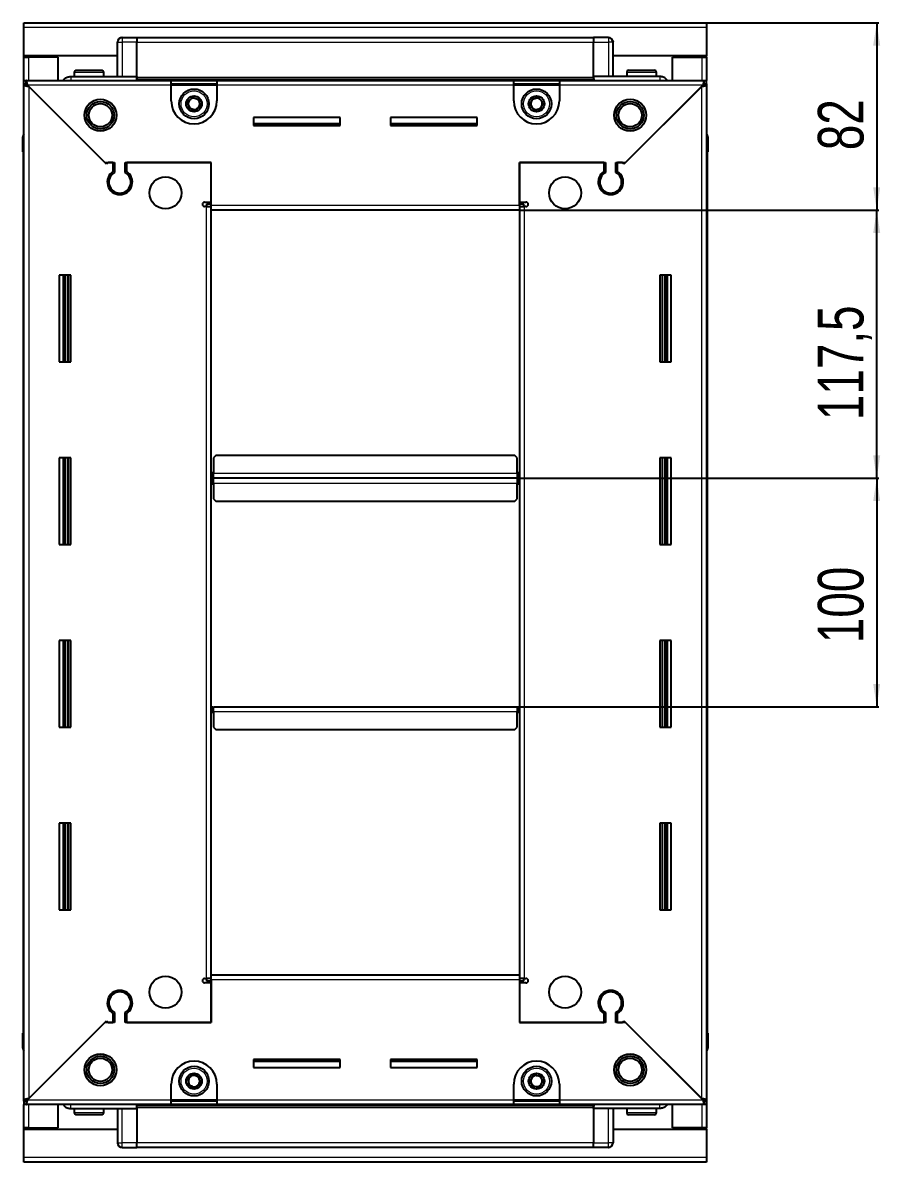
# Model space of a CAD drawing. Header units: millimetres. Extents: x 1014 to 4233, y -1921 to 1072.
# Drawn here: x 3857.9 to 4233.5, y 444.1 to 943.1 of the extents above; entities that cross this region are included whole.
import ezdxf

# ---------------------------------------------------------------- set-up
doc = ezdxf.new("R2010")
doc.units = ezdxf.units.MM
doc.layers.add('FORMAT', color=7, linetype='Continuous')
doc.styles.add('SLDTEXTSTYLE0', font='TXT', dxfattribs={"width": 0.75})
doc.dimstyles.new('SLDDIMSTYLE0', dxfattribs={"dimtxt": 20, "dimasz": 10, "dimexe": 0, "dimexo": 0.0625, "dimgap": 5, "dimtad": 2, "dimdec": 1, "dimrnd": 1e-09, "dimzin": 12, "dimdsep": 46, "dimtxsty": 'SLDTEXTSTYLE0', "dimsah": 1, "dimcen": 0.09, "dimadec": 0, "dimazin": 3, "dimtfac": 1, "dimtofl": 0, "dimtmove": 0, "dimatfit": 3, "dimfxl": 0, "dimfrac": 2, "dimtolj": 1, "dimtzin": 12, "dimarcsym": 0})

# ---------------------------------------------------------------- blocks, each defined once
blk = doc.blocks.new('_D_5')
at = {"layer": 'FORMAT'}
for p, q in [((4157.46, 943.07), (4232.95, 943.07)), ((4231.95, 943.07), (4231.95, 861.07)), ((4075.46, 861.07), (4232.95, 861.07))]:
    blk.add_line(p, q, dxfattribs=at)
for points in [[(4231.95, 943.07), (4230.41, 933.07), (4233.48, 933.07)], [(4231.95, 861.07), (4233.48, 871.07), (4230.41, 871.07)]]:
    blk.add_solid(points, dxfattribs=at)
at = {"layer": 'FORMAT', "insert": (4206.16, 887.29), "char_height": 20, "attachment_point": 1, "rotation": 90, "style": 'SLDTEXTSTYLE0'}
blk.add_mtext('82', dxfattribs=at)
blk = doc.blocks.new('_D_6')
at = {"layer": 'FORMAT'}
for p, q in [((4075.46, 861.07), (4232.95, 861.07)), ((4231.95, 743.57), (4231.95, 861.07)), ((4074.46, 743.57), (4232.95, 743.57))]:
    blk.add_line(p, q, dxfattribs=at)
for points in [[(4231.95, 861.07), (4230.41, 851.07), (4233.48, 851.07)], [(4231.95, 743.57), (4233.48, 753.57), (4230.41, 753.57)]]:
    blk.add_solid(points, dxfattribs=at)
at = {"layer": 'FORMAT', "insert": (4206.16, 769.07), "char_height": 20, "attachment_point": 1, "rotation": 90, "style": 'SLDTEXTSTYLE0'}
blk.add_mtext('117,5', dxfattribs=at)
blk = doc.blocks.new('_D_7')
at = {"layer": 'FORMAT'}
for p, q in [((4074.46, 743.57), (4232.95, 743.57)), ((4231.95, 743.57), (4231.95, 643.57)), ((4074.46, 643.57), (4232.95, 643.57))]:
    blk.add_line(p, q, dxfattribs=at)
for points in [[(4231.95, 743.57), (4230.41, 733.57), (4233.48, 733.57)], [(4231.95, 643.57), (4233.48, 653.57), (4230.41, 653.57)]]:
    blk.add_solid(points, dxfattribs=at)
at = {"layer": 'FORMAT', "insert": (4206.16, 671.4), "char_height": 20, "attachment_point": 1, "rotation": 90, "style": 'SLDTEXTSTYLE0'}
blk.add_mtext('100', dxfattribs=at)

msp = doc.modelspace()

# ---------------------------------------------------------------- linework, layer by layer
at = {"color": 7, "linetype": 'Continuous', "lineweight": 25}
for p, q in [((3858.45, 940.97), (3858.45, 943.07)), ((3858.45, 943.07), (4157.45, 943.07)), ((3858.45, 928.57), (3858.45, 940.97)), ((4157.45, 943.07), (4157.45, 940.97)), ((4157.45, 940.97), (4157.45, 928.57)), ((3899.45, 919.57), (3899.45, 934.57)), ((3900.12, 936.07), (3900.12, 936.07)), ((3901.45, 936.57), (3907.95, 936.57)), ((3901.45, 936.57), (3907.95, 936.57)), ((3907.95, 936.57), (3907.95, 936.57)), ((3907.95, 936.57), (3907.95, 936.57)), ((3907.95, 936.57), (3907.95, 934.57)), ((4107.95, 936.42), (3907.95, 936.42)), ((3907.95, 919.57), (3907.95, 934.57)), ((4107.95, 936.57), (4107.95, 936.57)), ((4114.45, 936.57), (4107.95, 936.57)), ((4114.45, 936.57), (4107.95, 936.57)), ((4107.95, 936.57), (4107.95, 934.57)), ((4107.95, 919.57), (4107.95, 934.57)), ((4116.45, 934.57), (4116.45, 934.57)), ((4116.45, 919.57), (4116.45, 934.57)), ((3899.45, 928.57), (3858.45, 928.57)), ((3858.45, 928.07), (3858.45, 928.57)), ((3859.95, 928.07), (3859.95, 928.57)), ((4157.45, 928.57), (4116.45, 928.57)), ((4155.95, 928.07), (4155.95, 928.57)), ((4157.45, 928.07), (4157.45, 928.57)), ((3858.45, 928.07), (3860.55, 928.07)), ((3858.45, 917.82), (3858.45, 928.07)), ((3873.45, 928.07), (3860.55, 928.07)), ((3873.45, 917.82), (3873.45, 928.07)), ((4142.45, 917.82), (4142.45, 928.07)), ((4142.45, 928.07), (4155.35, 928.07)), ((4155.35, 928.07), (4157.45, 928.07)), ((4157.45, 928.07), (4157.45, 917.82)), ((3878.95, 919.57), (3907.95, 919.57)), ((3880.45, 921.47), (3880.45, 919.57)), ((3881.25, 922.27), (3892.65, 922.27)), ((3893.45, 919.57), (3893.45, 921.47)), ((3907.87, 917.82), (3907.95, 919.54)), ((3907.95, 919.57), (3907.95, 919.07)), ((3907.95, 918.42), (4107.95, 918.42)), ((4107.95, 919.57), (4107.95, 919.07)), ((4136.95, 919.57), (4107.95, 919.57)), ((4107.95, 919.54), (4108.02, 917.82)), ((4122.45, 921.47), (4122.45, 919.57)), ((4123.25, 922.27), (4134.65, 922.27)), ((4135.45, 919.57), (4135.45, 921.47)), ((3858.45, 916.32), (3858.45, 917.82)), ((3858.45, 917.82), (3859.45, 917.82)), ((3858.45, 915.82), (3858.45, 916.32)), ((3858.45, 916.32), (3859.45, 916.32)), ((3858.45, 471.32), (3858.45, 915.82)), ((3859.95, 915.82), (3858.45, 915.82)), ((3859.45, 916.32), (3859.45, 917.82)), ((3859.45, 917.82), (3922.95, 917.82)), ((3860.05, 915.72), (3893.95, 881.82)), ((3894.65, 881.12), (3860.55, 915.22)), ((3922.95, 915.72), (3922.95, 917.82)), ((3922.95, 917.82), (3942.95, 917.82)), ((3922.95, 916.32), (3942.95, 916.32)), ((3922.95, 908.82), (3922.95, 915.72)), ((3942.95, 917.82), (3942.95, 915.72)), ((3942.95, 917.82), (4072.95, 917.82)), ((3942.95, 915.72), (3942.95, 908.82)), ((4072.95, 915.72), (4072.95, 917.82)), ((4072.95, 917.82), (4092.95, 917.82)), ((4072.95, 916.32), (4092.95, 916.32)), ((4072.95, 908.82), (4072.95, 915.72)), ((4092.95, 917.82), (4156.45, 917.82)), ((4092.95, 917.82), (4092.95, 915.72)), ((4092.95, 915.72), (4092.95, 908.82)), ((4155.35, 915.22), (4121.25, 881.12)), ((4121.95, 881.82), (4155.85, 915.72)), ((4155.95, 915.82), (4157.45, 915.82)), ((4156.45, 916.32), (4156.45, 917.82)), ((4156.45, 917.82), (4157.45, 917.82)), ((4156.45, 916.32), (4157.45, 916.32)), ((4157.45, 916.32), (4157.45, 917.82)), ((4157.45, 916.32), (4157.45, 915.82)), ((4157.45, 915.82), (4157.45, 471.32)), ((3996.95, 901.57), (3958.95, 901.57)), ((3958.95, 901.57), (3958.95, 898.07)), ((3996.95, 898.82), (3958.95, 898.82)), ((3996.95, 898.07), (3996.95, 901.57)), ((4056.95, 901.57), (4018.95, 901.57)), ((4018.95, 901.57), (4018.95, 898.07)), ((4056.95, 898.82), (4018.95, 898.82)), ((4056.95, 898.07), (4056.95, 901.57)), ((3958.95, 898.07), (3996.95, 898.07)), ((4018.95, 898.07), (4056.95, 898.07)), ((4157.45, 894.39), (4157.45, 894.39)), ((3857.95, 893.07), (3857.95, 886.57)), ((3857.95, 886.57), (3857.95, 893.07)), ((4157.95, 893.07), (4157.95, 886.57)), ((4157.95, 886.57), (4157.95, 893.07)), ((3857.95, 886.57), (3857.95, 886.57)), ((3858.45, 886.57), (3857.95, 886.57)), ((3858.1, 886.57), (3858.1, 500.57)), ((4157.45, 886.57), (4157.95, 886.57)), ((4157.8, 500.57), (4157.8, 886.57)), ((4157.95, 886.57), (4157.95, 886.57)), ((4157.95, 886.57), (4157.95, 886.57)), ((3893.95, 881.82), (3898.15, 881.82)), ((3895.35, 881.82), (3894.65, 881.12)), ((3897.45, 881.82), (3895.35, 881.82)), ((3897.45, 881.82), (3897.45, 877.93)), ((3898.15, 881.82), (3898.15, 877.53)), ((3902.75, 881.82), (3940.45, 881.82)), ((3902.75, 877.53), (3902.75, 881.82)), ((3903.45, 877.93), (3903.45, 881.82)), ((3940.45, 881.82), (3903.45, 881.82)), ((3940.45, 864.57), (3940.45, 881.82)), ((3940.45, 863.17), (3940.45, 881.82)), ((4075.45, 881.82), (4075.45, 864.57)), ((4112.45, 881.82), (4075.45, 881.82)), ((4075.45, 881.82), (4113.15, 881.82)), ((4075.45, 863.17), (4075.45, 881.82)), ((4112.45, 881.82), (4112.45, 877.93)), ((4113.15, 881.82), (4113.15, 877.53)), ((4117.75, 881.82), (4121.95, 881.82)), ((4117.75, 877.53), (4117.75, 881.82)), ((4120.55, 881.82), (4118.45, 881.82)), ((4118.45, 877.93), (4118.45, 881.82)), ((4121.25, 881.12), (4120.55, 881.82)), ((3898.45, 868.96), (3898.45, 868.2)), ((4117.45, 868.96), (4117.45, 868.2)), ((3937.6, 864.57), (3940.45, 864.57)), ((3940.45, 863.57), (3938.45, 863.57)), ((3938.45, 863.57), (3938.45, 862.57)), ((4075.45, 864.57), (4078.3, 864.57)), ((4077.45, 863.57), (4075.45, 863.57)), ((4077.45, 862.57), (4077.45, 863.57)), ((3938.35, 862.57), (3937.6, 862.57)), ((3938.35, 862.57), (3940.45, 862.57)), ((3940.45, 861.07), (3940.45, 863.17)), ((3940.45, 526.07), (3940.45, 861.07)), ((4075.45, 861.07), (3940.45, 861.07)), ((4075.45, 863.17), (4075.45, 861.07)), ((4075.45, 862.57), (4077.55, 862.57)), ((4075.45, 861.07), (4075.45, 526.07)), ((4078.3, 862.57), (4077.55, 862.57)), ((3878.95, 832.57), (3873.95, 832.57)), ((3873.95, 832.57), (3873.95, 794.57)), ((3876.1, 794.57), (3876.1, 832.57)), ((3877.89, 794.57), (3877.89, 832.57)), ((3877.92, 794.57), (3877.92, 832.57)), ((3878.95, 794.57), (3878.95, 832.57)), ((4136.95, 832.57), (4136.95, 794.57)), ((4141.95, 832.57), (4136.95, 832.57)), ((4137.97, 832.57), (4137.97, 794.57)), ((4138, 832.57), (4138, 794.57)), ((4139.8, 832.57), (4139.8, 794.57)), ((4141.95, 794.57), (4141.95, 832.57)), ((3873.95, 794.57), (3878.95, 794.57)), ((4136.95, 794.57), (4141.95, 794.57)), ((3942.45, 753.57), (3941.45, 752.57)), ((4073.45, 753.57), (3942.45, 753.57)), ((4074.45, 752.57), (4073.45, 753.57)), ((3878.95, 752.57), (3873.95, 752.57)), ((3873.95, 752.57), (3873.95, 714.57)), ((3876.1, 714.57), (3876.1, 752.57)), ((3877.89, 714.57), (3877.89, 752.57)), ((3877.92, 714.57), (3877.92, 752.57)), ((3878.95, 714.57), (3878.95, 752.57)), ((3941.45, 752.57), (3941.45, 745.67)), ((4074.45, 745.67), (4074.45, 752.57)), ((4136.95, 752.57), (4136.95, 714.57)), ((4141.95, 752.57), (4136.95, 752.57)), ((4137.97, 752.57), (4137.97, 714.57)), ((4138, 752.57), (4138, 714.57)), ((4139.8, 752.57), (4139.8, 714.57)), ((4141.95, 714.57), (4141.95, 752.57)), ((3941.2, 743.57), (3940.45, 743.57)), ((3941.45, 746.42), (3941.2, 746.42)), ((3941.2, 746.42), (3941.2, 743.57)), ((3941.2, 743.57), (3941.2, 740.72)), ((3941.45, 743.57), (3941.45, 745.67)), ((4074.45, 743.57), (3941.45, 743.57)), ((3941.45, 741.47), (3941.45, 743.57)), ((4074.7, 746.42), (4074.45, 746.42)), ((4074.45, 745.67), (4074.45, 743.57)), ((4074.45, 743.57), (4074.45, 741.47)), ((4074.7, 743.57), (4074.7, 746.42)), ((4075.45, 743.57), (4074.7, 743.57)), ((4074.7, 740.72), (4074.7, 743.57)), ((3941.2, 740.72), (3941.45, 740.72)), ((3941.45, 741.47), (3941.45, 734.57)), ((4074.45, 734.57), (4074.45, 741.47)), ((4074.45, 740.72), (4074.7, 740.72)), ((3941.45, 734.57), (3942.45, 733.57)), ((3942.45, 733.57), (4073.45, 733.57)), ((4073.45, 733.57), (4074.45, 734.57)), ((3873.95, 714.57), (3878.95, 714.57)), ((4136.95, 714.57), (4141.95, 714.57)), ((3878.95, 672.57), (3873.95, 672.57)), ((3873.95, 672.57), (3873.95, 634.57)), ((3876.1, 634.57), (3876.1, 672.57)), ((3877.89, 634.57), (3877.89, 672.57)), ((3877.92, 634.57), (3877.92, 672.57)), ((3878.95, 634.57), (3878.95, 672.57)), ((4136.95, 672.57), (4136.95, 634.57)), ((4141.95, 672.57), (4136.95, 672.57)), ((4137.97, 672.57), (4137.97, 634.57)), ((4138, 672.57), (4138, 634.57)), ((4139.8, 672.57), (4139.8, 634.57)), ((4141.95, 634.57), (4141.95, 672.57)), ((3940.45, 643.57), (3941.2, 643.57)), ((3941.2, 643.57), (3941.2, 640.72)), ((3941.2, 640.72), (3941.45, 640.72)), ((3941.45, 643.57), (4074.45, 643.57)), ((3941.45, 641.47), (3941.45, 643.57)), ((3941.45, 641.47), (3941.45, 634.57)), ((4074.45, 643.57), (4074.45, 641.47)), ((4074.45, 634.57), (4074.45, 641.47)), ((4074.45, 640.72), (4074.7, 640.72)), ((4074.7, 640.72), (4074.7, 643.57)), ((4074.7, 643.57), (4075.45, 643.57)), ((3873.95, 634.57), (3878.95, 634.57)), ((3941.45, 634.57), (3942.45, 633.57)), ((4073.45, 633.57), (4074.45, 634.57)), ((4136.95, 634.57), (4141.95, 634.57)), ((3942.45, 633.57), (4073.45, 633.57)), ((3878.95, 592.57), (3873.95, 592.57)), ((3873.95, 592.57), (3873.95, 554.57)), ((3876.1, 554.57), (3876.1, 592.57)), ((3877.89, 554.57), (3877.89, 592.57)), ((3877.92, 554.57), (3877.92, 592.57)), ((3878.95, 554.57), (3878.95, 592.57)), ((4136.95, 592.57), (4136.95, 554.57)), ((4141.95, 592.57), (4136.95, 592.57)), ((4137.97, 592.57), (4137.97, 554.57)), ((4138, 592.57), (4138, 554.57)), ((4139.8, 592.57), (4139.8, 554.57)), ((4141.95, 554.57), (4141.95, 592.57)), ((3873.95, 554.57), (3878.95, 554.57)), ((4136.95, 554.57), (4141.95, 554.57)), ((3937.6, 524.57), (3938.35, 524.57)), ((3940.45, 524.57), (3938.35, 524.57)), ((3938.45, 524.57), (3938.45, 523.57)), ((3940.45, 523.97), (3940.45, 526.07)), ((3940.45, 526.07), (4075.45, 526.07)), ((3940.45, 523.97), (3940.45, 505.32)), ((4075.45, 526.07), (4075.45, 523.97)), ((4077.55, 524.57), (4075.45, 524.57)), ((4075.45, 523.97), (4075.45, 505.32)), ((4077.45, 523.57), (4077.45, 524.57)), ((4077.55, 524.57), (4078.3, 524.57)), ((3940.45, 522.57), (3937.6, 522.57)), ((3938.45, 523.57), (3940.45, 523.57)), ((3940.45, 505.32), (3940.45, 522.57)), ((4075.45, 523.57), (4077.45, 523.57)), ((4075.45, 522.57), (4075.45, 505.32)), ((4078.3, 522.57), (4075.45, 522.57)), ((3898.45, 518.94), (3898.45, 518.18)), ((4117.45, 518.94), (4117.45, 518.18)), ((3897.45, 509.21), (3897.45, 505.32)), ((3898.15, 509.61), (3898.15, 505.32)), ((3902.75, 505.32), (3902.75, 509.61)), ((3903.45, 505.32), (3903.45, 509.21)), ((4112.45, 509.21), (4112.45, 505.32)), ((4113.15, 509.61), (4113.15, 505.32)), ((4117.75, 505.32), (4117.75, 509.61)), ((4118.45, 505.32), (4118.45, 509.21)), ((3893.95, 505.32), (3860.05, 471.42)), ((3860.55, 471.92), (3894.65, 506.02)), ((3898.15, 505.32), (3893.95, 505.32)), ((3894.65, 506.02), (3895.35, 505.32)), ((3895.35, 505.32), (3897.45, 505.32)), ((3940.45, 505.32), (3902.75, 505.32)), ((3903.45, 505.32), (3940.45, 505.32)), ((4075.45, 505.32), (4112.45, 505.32)), ((4113.15, 505.32), (4075.45, 505.32)), ((4121.95, 505.32), (4117.75, 505.32)), ((4118.45, 505.32), (4120.55, 505.32)), ((4120.55, 505.32), (4121.25, 506.02)), ((4121.25, 506.02), (4155.35, 471.92)), ((4155.85, 471.42), (4121.95, 505.32)), ((3857.95, 500.57), (3857.95, 500.57)), ((3857.95, 494.07), (3857.95, 500.57)), ((3857.95, 500.57), (3857.95, 500.57)), ((3857.95, 500.57), (3857.95, 494.07)), ((3858.45, 500.57), (3857.95, 500.57)), ((4157.45, 500.57), (4157.95, 500.57)), ((4157.95, 500.57), (4157.95, 500.57)), ((4157.95, 494.07), (4157.95, 500.57)), ((4157.95, 500.57), (4157.95, 494.07)), ((3858.45, 492.75), (3858.45, 492.75)), ((3996.95, 489.07), (3958.95, 489.07)), ((3958.95, 489.07), (3958.95, 485.57)), ((3996.95, 485.57), (3996.95, 489.07)), ((4056.95, 489.07), (4018.95, 489.07)), ((4018.95, 489.07), (4018.95, 485.57)), ((4056.95, 485.57), (4056.95, 489.07)), ((3958.95, 488.32), (3996.95, 488.32)), ((3958.95, 485.57), (3996.95, 485.57)), ((4018.95, 488.32), (4056.95, 488.32)), ((4018.95, 485.57), (4056.95, 485.57)), ((3922.95, 471.42), (3922.95, 478.32)), ((3942.95, 478.32), (3942.95, 471.42)), ((4072.95, 471.42), (4072.95, 478.32)), ((4092.95, 478.32), (4092.95, 471.42)), ((3858.45, 470.82), (3858.45, 471.32)), ((3859.95, 471.32), (3858.45, 471.32)), ((3858.45, 470.82), (3858.45, 469.32)), ((3859.45, 470.82), (3858.45, 470.82)), ((3858.45, 459.07), (3858.45, 469.32)), ((3859.45, 469.32), (3858.45, 469.32)), ((3859.45, 470.82), (3859.45, 469.32)), ((3922.95, 469.32), (3859.45, 469.32)), ((3873.45, 459.07), (3873.45, 469.32)), ((3907.95, 467.6), (3907.87, 469.32)), ((3922.95, 469.32), (3922.95, 471.42)), ((3942.95, 470.82), (3922.95, 470.82)), ((3942.95, 469.32), (3922.95, 469.32)), ((3942.95, 471.42), (3942.95, 469.32)), ((4072.95, 469.32), (3942.95, 469.32)), ((4072.95, 469.32), (4072.95, 471.42)), ((4092.95, 470.82), (4072.95, 470.82)), ((4092.95, 469.32), (4072.95, 469.32)), ((4092.95, 471.42), (4092.95, 469.32)), ((4156.45, 469.32), (4092.95, 469.32)), ((4108.02, 469.32), (4107.95, 467.6)), ((4142.45, 459.07), (4142.45, 469.32)), ((4155.95, 471.32), (4157.45, 471.32)), ((4156.45, 470.82), (4156.45, 469.32)), ((4157.45, 470.82), (4156.45, 470.82)), ((4157.45, 469.32), (4156.45, 469.32)), ((4157.45, 471.32), (4157.45, 470.82)), ((4157.45, 470.82), (4157.45, 469.32)), ((4157.45, 469.32), (4157.45, 459.07)), ((3878.95, 467.57), (3907.95, 467.57)), ((3880.45, 467.57), (3880.45, 465.67)), ((3885.02, 464.87), (3881.25, 464.87)), ((3892.65, 464.87), (3885.02, 464.87)), ((3893.45, 465.67), (3893.45, 467.57)), ((3899.45, 467.57), (3899.45, 452.57)), ((4107.95, 468.72), (3907.95, 468.72)), ((3907.95, 467.57), (3907.95, 468.07)), ((3907.95, 467.57), (3907.95, 452.57)), ((4107.95, 467.57), (4107.95, 468.07)), ((4136.95, 467.57), (4107.95, 467.57)), ((4107.95, 467.57), (4107.95, 452.57)), ((4116.45, 467.57), (4116.45, 452.57)), ((4122.45, 467.57), (4122.45, 465.67)), ((4130.24, 464.87), (4123.25, 464.87)), ((4134.65, 464.87), (4130.24, 464.87)), ((4135.45, 465.67), (4135.45, 467.57)), ((3860.55, 459.07), (3858.45, 459.07)), ((3858.45, 458.57), (3858.45, 459.07)), ((3858.45, 446.17), (3858.45, 458.57)), ((3858.45, 458.57), (3899.45, 458.57)), ((3859.95, 458.57), (3859.95, 459.07)), ((3860.55, 459.07), (3873.45, 459.07)), ((4116.45, 458.57), (4157.45, 458.57)), ((4155.35, 459.07), (4142.45, 459.07)), ((4157.45, 459.07), (4155.35, 459.07)), ((4155.95, 458.57), (4155.95, 459.07)), ((4157.45, 458.57), (4157.45, 459.07)), ((4157.45, 458.57), (4157.45, 446.17)), ((3899.45, 452.57), (3899.45, 452.57)), ((3901.45, 450.57), (3907.95, 450.57)), ((3901.45, 450.57), (3907.95, 450.57)), ((3907.95, 450.57), (3907.95, 452.57)), ((3907.95, 450.72), (4107.95, 450.72)), ((3907.95, 450.57), (3907.95, 450.57)), ((4107.95, 450.57), (4107.95, 452.57)), ((4114.45, 450.57), (4107.95, 450.57)), ((4107.95, 450.57), (4107.95, 450.57)), ((4107.95, 450.57), (4107.95, 450.57)), ((4114.45, 450.57), (4107.95, 450.57)), ((4115.77, 451.07), (4115.77, 451.07)), ((3858.45, 444.07), (3858.45, 446.17)), ((4157.45, 446.17), (4157.45, 444.07)), ((4157.45, 444.07), (3858.45, 444.07))]:
    msp.add_line(p, q, dxfattribs=at)
at = {"color": 8, "linetype": 'Continuous', "lineweight": 18}
for p, q in [((4157.45, 940.97), (3858.45, 940.97)), ((3899.45, 934.57), (3901.45, 934.57)), ((3901.45, 936.57), (3901.45, 934.57)), ((3901.45, 934.57), (3901.45, 919.57)), ((3907.95, 934.57), (3901.45, 934.57)), ((4107.95, 934.42), (3907.95, 934.42)), ((4107.95, 934.57), (4114.45, 934.57)), ((4114.45, 936.57), (4114.45, 934.57)), ((4116.45, 934.57), (4114.45, 934.57)), ((4114.45, 934.57), (4114.45, 919.57)), ((3860.55, 928.07), (3860.55, 928.57)), ((4155.35, 928.57), (4155.35, 928.07)), ((3860.55, 917.82), (3860.55, 928.07)), ((4155.35, 928.07), (4155.35, 917.82)), ((3880.45, 921.47), (3893.45, 921.47)), ((4107.95, 919.07), (3907.95, 919.07)), ((4122.45, 921.47), (4135.45, 921.47)), ((3922.95, 915.72), (3860.05, 915.72)), ((3860.55, 915.22), (3860.55, 471.92)), ((4107.95, 917.84), (3907.95, 917.84)), ((3922.95, 915.72), (3942.95, 915.72)), ((4072.95, 915.72), (3942.95, 915.72)), ((4072.95, 915.72), (4092.95, 915.72)), ((4155.85, 915.72), (4092.95, 915.72)), ((4155.35, 471.92), (4155.35, 915.22)), ((3858.45, 893.07), (3857.95, 893.07)), ((4157.45, 893.07), (4157.95, 893.07)), ((3938.35, 524.57), (3938.35, 862.57)), ((3940.45, 863.17), (4075.45, 863.17)), ((4077.55, 862.57), (4077.55, 524.57)), ((3875.45, 832.57), (3875.45, 794.57)), ((3876.68, 832.57), (3876.68, 794.57)), ((4139.21, 794.57), (4139.21, 832.57)), ((4140.45, 794.57), (4140.45, 832.57)), ((3875.45, 752.57), (3875.45, 714.57)), ((3876.68, 752.57), (3876.68, 714.57)), ((4139.21, 714.57), (4139.21, 752.57)), ((4140.45, 714.57), (4140.45, 752.57)), ((4074.45, 745.67), (3941.45, 745.67)), ((3941.45, 741.47), (4074.45, 741.47)), ((3875.45, 672.57), (3875.45, 634.57)), ((3876.68, 672.57), (3876.68, 634.57)), ((4139.21, 634.57), (4139.21, 672.57)), ((4140.45, 634.57), (4140.45, 672.57)), ((3941.45, 641.47), (4074.45, 641.47)), ((3875.45, 592.57), (3875.45, 554.57)), ((3876.68, 592.57), (3876.68, 554.57)), ((4139.21, 554.57), (4139.21, 592.57)), ((4140.45, 554.57), (4140.45, 592.57)), ((4075.45, 523.97), (3940.45, 523.97)), ((3858.45, 494.07), (3857.95, 494.07)), ((4157.45, 494.07), (4157.95, 494.07)), ((3860.05, 471.42), (3922.95, 471.42)), ((3860.55, 459.07), (3860.55, 469.32)), ((3907.95, 469.31), (4107.95, 469.31)), ((3942.95, 471.42), (3922.95, 471.42)), ((3942.95, 471.42), (4072.95, 471.42)), ((4092.95, 471.42), (4072.95, 471.42)), ((4092.95, 471.42), (4155.85, 471.42)), ((4155.35, 469.32), (4155.35, 459.07)), ((3884.75, 465.67), (3880.45, 465.67)), ((3893.45, 465.67), (3884.75, 465.67)), ((3901.45, 452.57), (3901.45, 467.57)), ((3907.95, 468.07), (4107.95, 468.07)), ((4114.45, 452.57), (4114.45, 467.57)), ((4130.42, 465.67), (4122.45, 465.67)), ((4135.45, 465.67), (4130.42, 465.67)), ((3860.55, 458.57), (3860.55, 459.07)), ((4155.35, 459.07), (4155.35, 458.57)), ((3899.45, 452.57), (3901.45, 452.57)), ((3901.45, 450.57), (3901.45, 452.57)), ((3907.95, 452.57), (3901.45, 452.57)), ((3907.95, 452.72), (4107.95, 452.72)), ((4107.95, 452.57), (4114.45, 452.57)), ((4116.45, 452.57), (4114.45, 452.57)), ((4114.45, 450.57), (4114.45, 452.57)), ((4157.45, 446.17), (3858.45, 446.17))]:
    msp.add_line(p, q, dxfattribs=at)
at = {"color": 7, "linetype": 'Continuous', "lineweight": 25, "flags": 128}
msp.add_lwpolyline([(4116.3, 935.32), (4116.41, 934.96), (4116.45, 934.57)], dxfattribs=at)
at = {"color": 7, "linetype": 'Continuous', "lineweight": 25}
for centre, radius in [((3932.95, 907.57), 6.5), ((4082.95, 907.57), 6.5), ((3891.95, 902.57), 7), ((3891.95, 902.57), 6.02), ((3932.95, 907.57), 3.46), ((4082.95, 907.57), 3.46), ((4123.95, 902.57), 7), ((4123.95, 902.57), 6.02), ((3891.95, 902.57), 5.1), ((4123.95, 902.57), 5.1), ((3920.45, 868.57), 7), ((4095.45, 868.57), 7), ((3920.45, 518.57), 7), ((4095.45, 518.57), 7), ((3891.95, 484.57), 7), ((3891.95, 484.57), 6.02), ((3891.95, 484.57), 5.1), ((4123.95, 484.57), 7), ((4123.95, 484.57), 6.03), ((4123.95, 484.57), 5.1), ((3932.95, 479.57), 6.5), ((4082.95, 479.57), 6.5), ((3932.95, 479.57), 3.46), ((4082.95, 479.57), 3.46)]:
    msp.add_circle(centre, radius, dxfattribs=at)
at = {"color": 8, "linetype": 'Continuous', "lineweight": 18}
for centre in [(3932.95, 907.57), (4082.95, 907.57), (3932.95, 479.57), (4082.95, 479.57)]:
    msp.add_circle(centre, 5.7, dxfattribs=at)
at = {"color": 7, "linetype": 'Continuous', "lineweight": 25}
for centre, radius, start, end in [((3901.45, 934.57), 2, 90, 180), ((3901.45, 934.57), 2, 90, 131.4096), ((4114.45, 934.57), 2, 0, 90), ((3881.25, 921.47), 0.8, 90, 180), ((3892.65, 921.47), 0.8, 0, 90), ((3899.25, 919.77), 0.2, 270, 0), ((4116.65, 919.77), 0.2, 180, 270), ((4123.25, 921.47), 0.8, 90, 180), ((4134.65, 921.47), 0.8, 0, 90), ((3932.95, 908.82), 10, 180, 270), ((3932.95, 907.57), 2.5, 134.0156, 194.0156), ((3932.95, 907.57), 2.5, 74.0156, 134.0156), ((3932.95, 908.82), 10, 270, 0), ((3932.95, 907.57), 2.5, 14.0156, 74.0156), ((4082.95, 908.82), 10, 180, 270), ((4082.95, 907.57), 2.5, 160.1116, 220.1116), ((4082.95, 907.57), 2.5, 100.1116, 160.1116), ((4082.95, 907.57), 2.5, 40.1116, 100.1116), ((4082.95, 908.82), 10, 270, 0), ((4082.95, 907.57), 2.5, 340.1116, 40.1116), ((3932.95, 907.57), 2.5, 194.0156, 254.0156), ((3932.95, 907.57), 2.5, 254.0156, 314.0156), ((3932.95, 907.57), 2.5, 314.0156, 14.0156), ((4082.95, 907.57), 2.5, 220.1116, 280.1116), ((4082.95, 907.57), 2.5, 280.1116, 340.1116), ((3859.95, 893.07), 2, 138.5749, 180), ((3859.95, 893.07), 2, 138.5904, 180), ((4155.95, 893.07), 2, 0, 41.4096), ((3900.45, 873.32), 5.5, 123.0557, 56.9443), ((3900.45, 873.32), 4.8, 118.631, 61.369), ((4115.45, 873.32), 5.5, 123.0557, 56.9443), ((4115.45, 873.32), 4.8, 118.631, 61.369), ((3937.6, 863.57), 1, 90, 270), ((4078.3, 863.57), 1, 270, 90), ((3937.6, 523.57), 1, 90, 270), ((4078.3, 523.57), 1, 270, 90), ((3900.45, 513.82), 5.5, 303.0557, 236.9443), ((4115.45, 513.82), 5.5, 303.0557, 236.9443), ((3900.45, 513.82), 4.8, 298.631, 241.369), ((4115.45, 513.82), 4.8, 298.631, 241.369), ((3859.95, 494.07), 2, 180, 221.3942), ((4155.95, 494.07), 2, 318.5749, 360), ((4155.95, 494.07), 2, 318.5904, 0), ((3932.95, 478.32), 10, 90, 180), ((3932.95, 478.32), 10, 0, 90), ((4082.95, 478.32), 10, 90, 180), ((4082.95, 478.32), 10, 0, 90), ((3932.95, 479.57), 2.5, 127.474, 187.474), ((3932.95, 479.57), 2.5, 187.474, 247.474), ((3932.95, 479.57), 2.5, 67.474, 127.474), ((3932.95, 479.57), 2.5, 7.474, 67.474), ((3932.95, 479.57), 2.5, 307.474, 7.474), ((4082.95, 479.57), 2.5, 147.0424, 207.0424), ((4082.95, 479.57), 2.5, 87.0424, 147.0424), ((4082.95, 479.57), 2.5, 27.0424, 87.0424), ((4082.95, 479.57), 2.5, 327.0424, 27.0424), ((3932.95, 479.57), 2.5, 247.474, 307.474), ((4082.95, 479.57), 2.5, 207.0424, 267.0424), ((4082.95, 479.57), 2.5, 267.0424, 327.0424), ((3881.25, 465.67), 0.8, 180, 270), ((3892.65, 465.67), 0.8, 270, 360), ((3899.25, 467.37), 0.2, 0, 90), ((4116.65, 467.37), 0.2, 90, 180), ((4123.25, 465.67), 0.8, 180, 270), ((4134.65, 465.67), 0.8, 270, 360), ((3901.45, 452.57), 2, 180, 270), ((3901.45, 452.57), 2, 180, 270), ((4114.45, 452.57), 2, 270, 0), ((4114.45, 452.57), 2, 270, 288.58), ((4114.45, 452.57), 2, 303.942, 311.4096)]:
    msp.add_arc(centre, radius, start, end, dxfattribs=at)
for points, knots in [([(3875.73, 917.82), (3875.85, 918.02), (3876.24, 918.67), (3877.39, 919.38), (3878.43, 919.51), (3878.95, 919.57)], [0, 0, 0, 0, 0.18225, 0.591125, 1, 1, 1, 1]), ([(3907.95, 919.57), (3907.95, 919.53), (3907.95, 919.46), (3907.95, 918.84), (3907.95, 918.28), (3907.95, 917.91), (3907.95, 917.9)], [0, 0, 0, 0, 0.330266, 0.660532, 0.990799, 1, 1, 1, 1]), ([(4107.95, 919.57), (4107.95, 919.53), (4107.95, 919.46), (4107.95, 918.84), (4107.95, 918.28), (4107.95, 917.91), (4107.95, 917.9)], [0, 0, 0, 0, 0.330266, 0.660532, 0.990799, 1, 1, 1, 1]), ([(4140.16, 917.82), (4140.04, 918.02), (4139.65, 918.67), (4138.5, 919.38), (4137.46, 919.51), (4136.95, 919.57)], [0, 0, 0, 0, 0.18225, 0.591125, 1, 1, 1, 1]), ([(3858.45, 915.82), (3858.47, 915.78), (3858.52, 915.69), (3858.92, 915.55), (3859.47, 915.42), (3860.05, 915.31), (3860.42, 915.24), (3860.55, 915.22)], [0, 0, 0, 0, 0.230255, 0.448522, 0.666786, 0.88505, 1, 1, 1, 1]), ([(3860.05, 915.72), (3860, 915.97), (3859.91, 916.47), (3859.78, 917.11), (3859.65, 917.57), (3859.53, 917.79), (3859.47, 917.81), (3859.45, 917.82)], [0, 0, 0, 0, 0.230255, 0.448522, 0.666786, 0.88505, 1, 1, 1, 1]), ([(4155.35, 915.22), (4155.6, 915.27), (4156.09, 915.36), (4156.73, 915.49), (4157.2, 915.62), (4157.42, 915.73), (4157.44, 915.8), (4157.45, 915.82)], [0, 0, 0, 0, 0.2302553, 0.4485219, 0.6667858, 0.8850496, 1, 1, 1, 1]), ([(4156.45, 917.82), (4156.4, 917.79), (4156.31, 917.74), (4156.18, 917.35), (4156.05, 916.79), (4155.93, 916.21), (4155.87, 915.85), (4155.85, 915.72)], [0, 0, 0, 0, 0.230255, 0.448522, 0.666786, 0.88505, 1, 1, 1, 1]), ([(3930.17, 908.37), (3930.54, 908.72), (3931.23, 909.39), (3931.93, 910.06), (3932.25, 910.37)], [0, 0, 0, 0, 0.534686, 1, 1, 1, 1]), ([(3930.87, 905.57), (3930.79, 905.9), (3930.59, 906.7), (3930.35, 907.66), (3930.2, 908.24), (3930.17, 908.37)], [0, 0, 0, 0, 0.362901, 0.866875, 1, 1, 1, 1]), ([(3932.25, 910.37), (3932.74, 910.23), (3933.67, 909.96), (3934.59, 909.7), (3935.02, 909.58)], [0, 0, 0, 0, 0.5346859, 1, 1, 1, 1]), ([(3935.02, 909.58), (3935.05, 909.46), (3935.2, 908.87), (3935.44, 907.91), (3935.64, 907.11), (3935.72, 906.78)], [0, 0, 0, 0, 0.1331247, 0.6370994, 1, 1, 1, 1]), ([(4080.1, 907.06), (4080.15, 907.18), (4080.35, 907.74), (4080.69, 908.68), (4080.97, 909.45), (4081.09, 909.78)], [0, 0, 0, 0, 0.133125, 0.637099, 1, 1, 1, 1]), ([(4081.09, 909.78), (4081.59, 909.87), (4082.54, 910.04), (4083.49, 910.21), (4083.93, 910.29)], [0, 0, 0, 0, 0.534686, 1, 1, 1, 1]), ([(4083.93, 910.29), (4084.26, 909.89), (4084.88, 909.15), (4085.5, 908.42), (4085.79, 908.08)], [0, 0, 0, 0, 0.5346859, 1, 1, 1, 1]), ([(3933.64, 904.77), (3933.15, 904.91), (3932.22, 905.18), (3931.3, 905.44), (3930.87, 905.57)], [0, 0, 0, 0, 0.534686, 1, 1, 1, 1]), ([(3935.72, 906.78), (3935.35, 906.42), (3934.66, 905.75), (3933.97, 905.08), (3933.64, 904.77)], [0, 0, 0, 0, 0.5346859, 1, 1, 1, 1]), ([(4081.96, 904.86), (4081.63, 905.25), (4081.01, 905.99), (4080.39, 906.72), (4080.1, 907.06)], [0, 0, 0, 0, 0.534686, 1, 1, 1, 1]), ([(4084.81, 905.36), (4084.3, 905.27), (4083.35, 905.1), (4082.4, 904.93), (4081.96, 904.86)], [0, 0, 0, 0, 0.534686, 1, 1, 1, 1]), ([(4085.79, 908.08), (4085.67, 907.75), (4085.39, 906.98), (4085.05, 906.04), (4084.85, 905.48), (4084.81, 905.36)], [0, 0, 0, 0, 0.362901, 0.866875, 1, 1, 1, 1]), ([(3930.28, 480.68), (3930.38, 480.75), (3930.85, 481.12), (3931.64, 481.72), (3932.3, 482.22), (3932.57, 482.43)], [0, 0, 0, 0, 0.133125, 0.637099, 1, 1, 1, 1]), ([(3930.65, 477.81), (3930.59, 478.33), (3930.46, 479.28), (3930.34, 480.23), (3930.28, 480.68)], [0, 0, 0, 0, 0.534686, 1, 1, 1, 1]), ([(3932.57, 482.43), (3933.05, 482.24), (3933.94, 481.87), (3934.82, 481.5), (3935.24, 481.33)], [0, 0, 0, 0, 0.534686, 1, 1, 1, 1]), ([(3935.24, 481.33), (3935.3, 480.82), (3935.43, 479.86), (3935.55, 478.91), (3935.61, 478.47)], [0, 0, 0, 0, 0.534686, 1, 1, 1, 1]), ([(4080.06, 479.72), (4080.34, 480.15), (4080.87, 480.96), (4081.39, 481.77), (4081.63, 482.14)], [0, 0, 0, 0, 0.534686, 1, 1, 1, 1]), ([(4081.38, 477.15), (4081.14, 477.61), (4080.7, 478.47), (4080.27, 479.32), (4080.06, 479.72)], [0, 0, 0, 0, 0.534686, 1, 1, 1, 1]), ([(4081.63, 482.14), (4081.76, 482.14), (4082.36, 482.1), (4083.35, 482.05), (4084.17, 482.01), (4084.52, 481.99)], [0, 0, 0, 0, 0.1331247, 0.6370994, 1, 1, 1, 1]), ([(4085.83, 479.42), (4085.55, 478.99), (4085.02, 478.18), (4084.5, 477.37), (4084.26, 477)], [0, 0, 0, 0, 0.534686, 1, 1, 1, 1]), ([(4084.52, 481.99), (4084.75, 481.53), (4085.19, 480.67), (4085.63, 479.82), (4085.83, 479.42)], [0, 0, 0, 0, 0.534686, 1, 1, 1, 1]), ([(3933.32, 476.71), (3932.84, 476.91), (3931.95, 477.28), (3931.07, 477.64), (3930.65, 477.81)], [0, 0, 0, 0, 0.534686, 1, 1, 1, 1]), ([(3935.61, 478.47), (3935.34, 478.26), (3934.69, 477.75), (3933.9, 477.15), (3933.42, 476.78), (3933.32, 476.71)], [0, 0, 0, 0, 0.362901, 0.866875, 1, 1, 1, 1]), ([(4084.26, 477), (4083.91, 477.02), (4083.09, 477.06), (4082.1, 477.11), (4081.5, 477.14), (4081.38, 477.15)], [0, 0, 0, 0, 0.3629006, 0.8668753, 1, 1, 1, 1]), ([(3860.55, 471.92), (3860.29, 471.88), (3859.8, 471.79), (3859.16, 471.65), (3858.69, 471.52), (3858.47, 471.41), (3858.45, 471.34), (3858.45, 471.32)], [0, 0, 0, 0, 0.230255, 0.448522, 0.666786, 0.88505, 1, 1, 1, 1]), ([(3859.45, 469.32), (3859.49, 469.35), (3859.58, 469.4), (3859.71, 469.79), (3859.85, 470.35), (3859.96, 470.93), (3860.02, 471.3), (3860.05, 471.42)], [0, 0, 0, 0, 0.2302553, 0.4485219, 0.6667858, 0.8850496, 1, 1, 1, 1]), ([(3875.73, 469.32), (3875.85, 469.12), (3876.24, 468.47), (3877.39, 467.76), (3878.43, 467.63), (3878.95, 467.57)], [0, 0, 0, 0, 0.18225, 0.591125, 1, 1, 1, 1]), ([(3907.95, 467.57), (3907.95, 467.61), (3907.95, 467.68), (3907.95, 468.3), (3907.95, 468.89), (3907.95, 469.29), (3907.95, 469.32)], [0, 0, 0, 0, 0.32291, 0.645819, 0.968729, 1, 1, 1, 1]), ([(4107.95, 467.57), (4107.95, 467.61), (4107.95, 467.68), (4107.95, 468.3), (4107.95, 468.89), (4107.95, 469.29), (4107.95, 469.32)], [0, 0, 0, 0, 0.3229095, 0.6458191, 0.9687286, 1, 1, 1, 1]), ([(4140.16, 469.32), (4140.04, 469.12), (4139.65, 468.47), (4138.5, 467.76), (4137.46, 467.63), (4136.95, 467.57)], [0, 0, 0, 0, 0.18225, 0.591125, 1, 1, 1, 1]), ([(4157.45, 471.32), (4157.42, 471.37), (4157.37, 471.46), (4156.97, 471.59), (4156.42, 471.72), (4155.84, 471.83), (4155.47, 471.9), (4155.35, 471.92)], [0, 0, 0, 0, 0.230255, 0.448522, 0.666786, 0.88505, 1, 1, 1, 1]), ([(4155.85, 471.42), (4155.89, 471.17), (4155.98, 470.67), (4156.11, 470.03), (4156.25, 469.57), (4156.36, 469.35), (4156.42, 469.33), (4156.45, 469.32)], [0, 0, 0, 0, 0.230255, 0.448522, 0.666786, 0.88505, 1, 1, 1, 1])]:
    msp.add_open_spline(points, degree=3, knots=knots, dxfattribs=at)
at = {"color": 8, "linetype": 'Continuous', "lineweight": 18}
for points in [[(3878.95, 919.57), (3878.95, 919.52), (3878.95, 919.45), (3878.95, 919.02), (3878.95, 918.56), (3878.95, 918.15), (3878.95, 917.88), (3878.95, 917.82)], [(4136.95, 919.57), (4136.95, 919.52), (4136.95, 919.45), (4136.95, 919.02), (4136.95, 918.56), (4136.95, 918.15), (4136.95, 917.88), (4136.95, 917.82)], [(3878.95, 467.57), (3878.95, 467.62), (3878.95, 467.69), (3878.95, 468.13), (3878.95, 468.58), (3878.95, 468.99), (3878.95, 469.27), (3878.95, 469.32)], [(4136.95, 467.57), (4136.95, 467.62), (4136.95, 467.69), (4136.95, 468.13), (4136.95, 468.58), (4136.95, 468.99), (4136.95, 469.27), (4136.95, 469.32)]]:
    msp.add_open_spline(points, degree=3, knots=[0, 0, 0, 0, 0.359753, 0.553414, 0.751185, 0.948956, 1, 1, 1, 1], dxfattribs=at)
at = {"color": 7, "linetype": 'Continuous', "lineweight": 25}
for points in [[(3860.05, 915.72), (3860, 915.8), (3859.9, 915.96), (3859.75, 916.16), (3859.6, 916.29), (3859.5, 916.31), (3859.45, 916.32)], [(3859.95, 915.82), (3859.95, 915.77), (3859.97, 915.67), (3860.11, 915.52), (3860.31, 915.37), (3860.47, 915.27), (3860.55, 915.22)], [(4155.35, 915.22), (4155.42, 915.27), (4155.58, 915.37), (4155.78, 915.52), (4155.92, 915.67), (4155.94, 915.77), (4155.95, 915.82)], [(4156.45, 916.32), (4156.4, 916.31), (4156.3, 916.29), (4156.15, 916.16), (4156, 915.96), (4155.9, 915.8), (4155.85, 915.72)], [(3859.45, 470.82), (3859.5, 470.83), (3859.6, 470.85), (3859.75, 470.99), (3859.9, 471.19), (3860, 471.34), (3860.05, 471.42)], [(3860.55, 471.92), (3860.47, 471.87), (3860.31, 471.77), (3860.11, 471.62), (3859.97, 471.47), (3859.95, 471.37), (3859.95, 471.32)], [(4155.95, 471.32), (4155.94, 471.37), (4155.92, 471.47), (4155.78, 471.62), (4155.58, 471.77), (4155.42, 471.87), (4155.35, 471.92)], [(4155.85, 471.42), (4155.9, 471.34), (4156, 471.19), (4156.15, 470.99), (4156.3, 470.85), (4156.4, 470.83), (4156.45, 470.82)]]:
    msp.add_open_spline(points, degree=3, dxfattribs=at)

# ---------------------------------------------------------------- dimensions: what is measured, and where the dimension line sits
at = {"layer": 'FORMAT'}
for base, p1, p2, picture, middle in [((4231.95, 861.07), (4157.45, 943.07), (4075.45, 861.07), '_D_5', (4231.95, 902.07)), ((4231.95, 861.07), (4074.45, 743.57), (4075.45, 861.07), '_D_6', (4231.95, 802.32)), ((4231.95, 643.57), (4074.45, 743.57), (4074.45, 643.57), '_D_7', (4231.95, 693.57))]:
    dim = msp.add_linear_dim(base=base, p1=p1, p2=p2, angle=90, dimstyle='SLDDIMSTYLE0', dxfattribs=at)
    dim.commit()
    dim.dimension.update_dxf_attribs({"geometry": picture, "text_midpoint": middle, "dimtype": 160})

doc.saveas('drawing.dxf')
